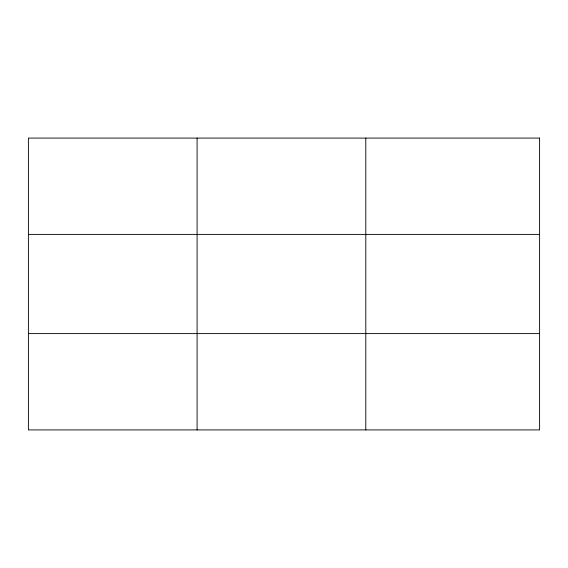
<?xml version="1.0" encoding="UTF-8"?>
<svg xmlns="http://www.w3.org/2000/svg" width="568" height="568" viewBox="0 0 568 568"><rect width="100%" height="100%" fill="white"/><g stroke="black" fill="none" stroke-linecap="round" stroke-linejoin="round"><path stroke-width="0.85" d="M197.096 138.088L197.096 429.912M365.792 138.088L365.792 429.912M28.4 234.392L539.6 234.392M28.4 333.608L539.6 333.608M539.6 138.088L539.6 429.912L28.4 429.912L28.4 138.088L539.6 138.088"/></g></svg>
